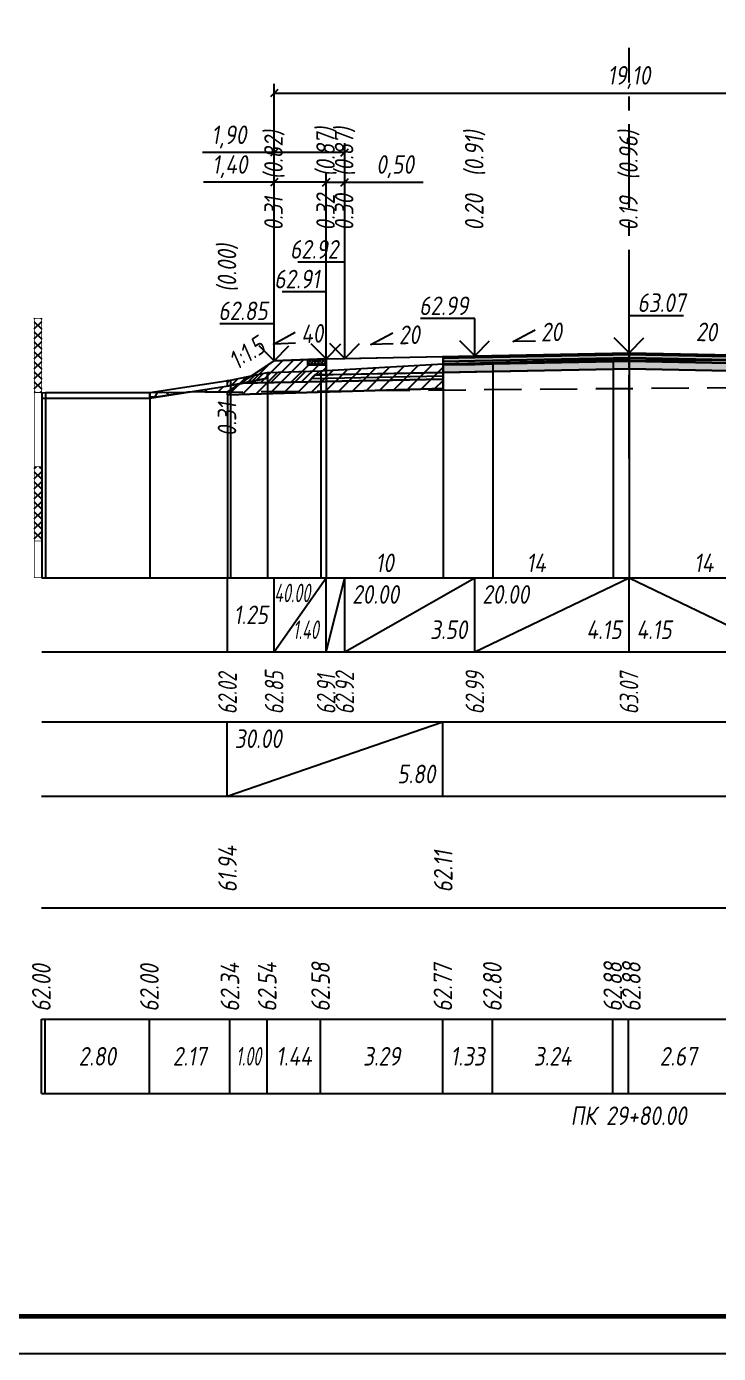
# Model space of a CAD drawing. Extents: x -717 to 1451, y -133302 to 233.
# Drawn here: x 78 to 171, y -46728.4 to -46549.8 of the extents above; entities that cross this region are included whole.
import ezdxf
from ezdxf.enums import TextEntityAlignment as Align

# ---------------------------------------------------------------- set-up
doc = ezdxf.new("R2010")
doc.units = 0
doc.linetypes.add('осевая2', pattern=[1.125, 0.75, -0.125, 0.125, -0.125])
doc.linetypes.add('штриховая', pattern=[0.75, 0.5, -0.25])
for name, color, linetype in [('Интерполированный поперечник', 2, 'Continuous'), ('Код_510', 7, 'Continuous'), ('Код_514', 1, 'Continuous'), ('Код_516', 1, 'Continuous'), ('Контур_0', 7, 'Continuous'), ('Контур_2521', 7, 'Continuous'), ('Контур_2564', 7, 'Continuous'), ('Контур_2660', 7, 'Continuous'), ('Контур_2665', 7, 'Continuous'), ('Контур_400', 7, 'Continuous'), ('Контур_508', 7, 'Continuous'), ('Контур_512', 7, 'Continuous'), ('Контур_513', 7, 'Continuous'), ('Контур_818', 7, 'Continuous'), ('Красный поперечник', 1, 'Continuous'), ('Линейка абсолютных высот', 7, 'Continuous'), ('Объём_2501', 7, 'Continuous'), ('Объём_2564', 7, 'Continuous'), ('Объём_2650', 7, 'Continuous'), ('Объём_2660', 7, 'Continuous'), ('Объём_2661', 7, 'Continuous'), ('Объём_2665', 7, 'Continuous'), ('Объём_2666', 7, 'Continuous'), ('Объём_2667', 7, 'Continuous'), ('Объём_2668', 7, 'Continuous'), ('Объём_2669', 7, 'Continuous'), ('Объём_2675', 7, 'Continuous'), ('Объём_2753', 7, 'Continuous'), ('Ось', 1, 'осевая2'), ('Откосы', 7, 'Continuous'), ('Отметки покрытия', 7, 'Continuous'), ('Подписи поперечников', 7, 'Continuous'), ('Рабочие отметки', 7, 'Continuous'), ('Рабочие отметки доп.', 7, 'Continuous'), ('Слои выравнивания', 7, 'Continuous'), ('Таблица', 7, 'Continuous'), ('Уклоны проезжей части', 7, 'Continuous'), ('Черный поперечник', 3, 'Continuous')]:
    doc.layers.add(name, color=color, linetype=linetype)
for name, color, linetype, true_color in [('Контур_2540', 2, 'Continuous', 0xffff00), ('Контур_2560', 2, 'Continuous', 0xffff00), ('Контур_2561', 7, 'Continuous', 0xff8040), ('Контур_2562', 3, 'Continuous', 0x00ff00), ('Контур_2563', 7, 'Continuous', 0xff8000), ('Контур_2570', 7, 'Continuous', 0x80ff00), ('Контур_2725', 7, 'Continuous', 0x323232), ('Контур_2736', 4, 'Continuous', 0x00ffff), ('Контур_2737', 4, 'Continuous', 0x00ffff), ('Контур_2738', 4, 'Continuous', 0x00ffff), ('Контур_2739', 4, 'Continuous', 0x00ffff), ('Контур_2741', 4, 'Continuous', 0x00ffff), ('Контур_2742', 4, 'Continuous', 0x00ffff), ('Контур_2743', 4, 'Continuous', 0x00ffff), ('Контур_2744', 7, 'Continuous', 0xa4ffff), ('Контур_2745', 7, 'Continuous', 0xa4ffff), ('Контур_2747', 4, 'Continuous', 0x00ffff), ('Контур_2748', 4, 'Continuous', 0x00ffff), ('Контур_2749', 4, 'Continuous', 0x00ffff), ('Контур_2750', 4, 'Continuous', 0x00ffff), ('Контур_2751', 4, 'Continuous', 0x00ffff), ('Контур_2752', 4, 'Continuous', 0x00ffff), ('Контур_2760', 7, 'Continuous', 0x323232), ('Контур_2761', 7, 'Continuous', 0x323232), ('Контур_2762', 7, 'Continuous', 0x323232), ('Контур_2763', 7, 'Continuous', 0x323232), ('Контур_402', 7, 'Continuous', 0xff6464), ('Контур_703', 4, 'Continuous', 0x00ffff), ('Контур_705', 4, 'Continuous', 0x00ffff), ('Контур_707', 4, 'Continuous', 0x00ffff), ('Контур_720', 131, 'Continuous', 0xaaffff), ('Объём_2500', 7, 'Continuous', 0xc0c0c0), ('Объём_2520', 7, 'Continuous', 0x80ffff), ('Объём_2540', 2, 'Continuous', 0xffff00), ('Объём_2560', 2, 'Continuous', 0xffff00), ('Объём_2561', 7, 'Continuous', 0xff8040), ('Объём_2562', 3, 'Continuous', 0x00ff00), ('Объём_2563', 7, 'Continuous', 0xff8000), ('Объём_2570', 7, 'Continuous', 0x80ff00), ('Объём_2600', 7, 'Continuous', 0x808000), ('Объём_2746', 2, 'Continuous', 0xffff00)]:
    doc.layers.add(name, color=color, linetype=linetype, true_color=true_color)
doc.styles.get("Standard").update_dxf_attribs({"font": 'txt', "height": 2.5})
doc.styles.add('М', font='romand.shx', dxfattribs={"width": 0.8, "oblique": 10, "height": 2.5})
doc.dimstyles.new('ISO-25', dxfattribs={"dimtxt": 2.5, "dimasz": 2.5, "dimexe": 1.25, "dimexo": 0.625, "dimtad": 1, "dimtxsty": 'Standard', "dimcen": 2.5, "dimadec": 0, "dimazin": 0, "dimtfac": 1, "dimtmove": 0, "dimatfit": 3, "dimfxl": 1, "dimarcsym": 0})
pattern_1 = [(45.0000013, (0, 0), (-0.67351924, 0.673519211), []), (135.0000003, (0, 0), (-0.673519222, -0.67351923), [])]

# ---------------------------------------------------------------- blocks, each defined once
blk = doc.blocks.new('_Oblique')
at = {"color": 0, "linetype": 'ByBlock', "lineweight": -2}
blk.add_line((-0.5, -0.5), (0.5, 0.5), dxfattribs=at)
blk = doc.blocks.new('*D1099')
at = {"color": 0, "lineweight": -2, "transparency": 16777216}
for p, q in [((111.26, -46570.78), (101.77, -46570.78)), ((111.26, -46594.25), (111.26, -46569.53)), ((118.26, -46570.78), (111.26, -46570.78)), ((118.26, -46593.97), (118.26, -46569.53))]:
    blk.add_line(p, q, dxfattribs=at)
at = {"layer": 'Defpoints', "color": 0, "transparency": 16777216}
for p in [(118.26, -46570.78), (111.26, -46594.87), (118.26, -46594.59)]:
    blk.add_point(p, dxfattribs=at)
at = {"color": 0, "lineweight": -2, "transparency": 16777216, "rotation": 180}
blk.add_blockref('_Oblique', (111.26, -46570.78), dxfattribs=at)
at = {"color": 0, "lineweight": -2, "transparency": 16777216}
blk.add_blockref('_Oblique', (118.26, -46570.78), dxfattribs=at)
at = {"color": 0, "transparency": 16777216, "insert": (105.31, -46568.67), "char_height": 2.5, "width": 8.75, "attachment_point": 5, "style": 'М'}
blk.add_mtext('1,40', dxfattribs=at)
blk = doc.blocks.new('*D1101')
at = {"color": 0, "lineweight": -2, "transparency": 16777216}
for p, q in [((118.26, -46593.97), (118.26, -46569.53)), ((118.26, -46570.78), (120.76, -46570.78)), ((120.76, -46593.92), (120.76, -46569.53)), ((120.76, -46570.78), (131.31, -46570.78))]:
    blk.add_line(p, q, dxfattribs=at)
at = {"layer": 'Defpoints', "color": 0, "transparency": 16777216}
for p in [(120.76, -46570.78), (118.26, -46594.59), (120.76, -46594.54)]:
    blk.add_point(p, dxfattribs=at)
at = {"color": 0, "lineweight": -2, "transparency": 16777216, "rotation": 180}
blk.add_blockref('_Oblique', (118.26, -46570.78), dxfattribs=at)
at = {"color": 0, "lineweight": -2, "transparency": 16777216}
blk.add_blockref('_Oblique', (120.76, -46570.78), dxfattribs=at)
at = {"color": 0, "transparency": 16777216, "insert": (127.54, -46568.67), "char_height": 2.5, "width": 9.1667, "attachment_point": 5, "style": 'М'}
blk.add_mtext('0,50', dxfattribs=at)
blk = doc.blocks.new('*D1104')
at = {"color": 0, "lineweight": -2, "transparency": 16777216}
for p, q in [((111.26, -46566.78), (101.65, -46566.78)), ((111.26, -46594.25), (111.26, -46565.53)), ((120.76, -46566.78), (111.26, -46566.78)), ((120.76, -46593.92), (120.76, -46565.53))]:
    blk.add_line(p, q, dxfattribs=at)
at = {"layer": 'Defpoints', "color": 0, "transparency": 16777216}
for p in [(120.76, -46566.78), (111.26, -46594.87), (120.76, -46594.54)]:
    blk.add_point(p, dxfattribs=at)
at = {"color": 0, "lineweight": -2, "transparency": 16777216, "rotation": 180}
blk.add_blockref('_Oblique', (111.26, -46566.78), dxfattribs=at)
at = {"color": 0, "lineweight": -2, "transparency": 16777216}
blk.add_blockref('_Oblique', (120.76, -46566.78), dxfattribs=at)
at = {"color": 0, "transparency": 16777216, "insert": (105.19, -46564.67), "char_height": 2.5, "width": 8.75, "attachment_point": 5, "style": 'М'}
blk.add_mtext('1,90', dxfattribs=at)
blk = doc.blocks.new('*D1105')
at = {"color": 0, "lineweight": -2, "transparency": 16777216}
for p, q in [((111.26, -46594.25), (111.26, -46557.53)), ((206.76, -46594.25), (206.76, -46557.53)), ((111.26, -46558.78), (206.76, -46558.78))]:
    blk.add_line(p, q, dxfattribs=at)
at = {"layer": 'Defpoints', "color": 0, "transparency": 16777216}
for p in [(206.76, -46558.78), (111.26, -46594.87), (206.76, -46594.87)]:
    blk.add_point(p, dxfattribs=at)
at = {"color": 0, "lineweight": -2, "transparency": 16777216, "rotation": 180}
blk.add_blockref('_Oblique', (111.26, -46558.78), dxfattribs=at)
at = {"color": 0, "lineweight": -2, "transparency": 16777216}
blk.add_blockref('_Oblique', (206.76, -46558.78), dxfattribs=at)
at = {"color": 0, "transparency": 16777216, "insert": (159.01, -46556.67), "char_height": 2.5, "width": 10.4167, "attachment_point": 5, "style": 'М'}
blk.add_mtext('19,10', dxfattribs=at)

msp = doc.modelspace()

# ---------------------------------------------------------------- hatches: boundary and pattern name
h = msp.add_hatch()
h.set_pattern_fill('ANSI37', color=256, scale=0.1)
h.set_pattern_definition([(45, (117.01063, -46594.83092), (-0.22451, 0.22451), []), (135, (117.01063, -46594.83092), (-0.22451, -0.22451), [])])
h.paths.add_polyline_path([(115.761, -46594.631), (115.761, -46595.334), (118.261, -46595.333), (118.261, -46594.531), (117.003, -46594.831)])
at = {"layer": 'Линейка абсолютных высот'}
h = msp.add_hatch(dxfattribs=at)
h.set_pattern_fill('ANSI37', scale=0.3, style=0)
h.set_pattern_definition(pattern_1)
h.paths.add_polyline_path([(80, -46599.071), (80, -46589.071), (79, -46589.071), (79, -46599.071)])
h = msp.add_hatch(dxfattribs=at)
h.set_pattern_fill('ANSI37', scale=0.3, style=0)
h.set_pattern_definition(pattern_1)
h.paths.add_polyline_path([(80, -46619.071), (80, -46609.071), (79, -46609.071), (79, -46619.071)])
at = {"layer": 'Объём_2563'}
h = msp.add_hatch(dxfattribs=at)
h.set_pattern_fill('ANSI31', color=256, scale=0.3)
h.paths.add_polyline_path([(111.261, -46594.811), (115.761, -46594.631), (115.761, -46595.334), (118.261, -46595.333), (118.261, -46596.681), (116.761, -46596.711), (115.842, -46597.629), (106.761, -46597.811)])
at = {"layer": 'Объём_2570'}
h = msp.add_hatch(dxfattribs=at)
h.set_pattern_fill('ANSI31', color=256, scale=0.2)
h.paths.add_polyline_path([(110.388, -46597.139), (105.376, -46598.145), (105, -46598.203), (105, -46597.453), (105.376, -46597.395), (110.388, -46596.389)])
at = {"layer": 'Объём_2600'}
h = msp.add_hatch(dxfattribs=at)
h.set_pattern_fill('ANSI31', color=6, scale=0.4)
h.paths.add_polyline_path([(105, -46599.386), (105, -46598.985), (99.661, -46599.031), (105.376, -46598.145), (110.388, -46597.139), (110.388, -46596.389), (117.567, -46596.171), (134.015, -46595.225), (134.015, -46598.516)])
h = msp.add_hatch(dxfattribs=at)
h.set_pattern_fill('HONEY', color=5, scale=0.3)
h.paths.add_polyline_path([(94.539, -46599.826), (94.539, -46599.076), (99.661, -46599.031)])
at = {"layer": 'Слои выравнивания'}
for color, points in [(2, [(134.015, -46594.216), (138.261, -46594.131), (140.679, -46594.083), (156.875, -46593.759), (159.011, -46593.716), (159.011, -46593.966), (156.875, -46594.009), (140.679, -46594.333), (138.261, -46594.381), (134.015, -46594.466)]), (3, [(134.015, -46594.466), (138.261, -46594.381), (140.679, -46594.333), (156.875, -46594.009), (159.011, -46593.966), (159.011, -46594.416), (156.875, -46594.459), (140.679, -46594.783), (138.261, -46594.831), (134.015, -46594.916)]), (2, [(159.011, -46593.716), (172.379, -46593.983), (179.131, -46594.118), (179.131, -46594.368), (172.379, -46594.233), (159.011, -46593.966)]), (3, [(159.011, -46593.966), (172.379, -46594.233), (179.131, -46594.368), (179.131, -46594.818), (172.379, -46594.683), (159.011, -46594.416)]), (4, [(134.015, -46594.916), (138.261, -46594.831), (140.679, -46594.783), (156.875, -46594.459), (159.011, -46594.416), (159.011, -46594.866), (156.875, -46594.909), (140.679, -46595.233), (138.261, -46595.281), (134.015, -46595.366)]), (5, [(134.015, -46595.366), (138.261, -46595.281), (140.679, -46595.233), (156.875, -46594.909), (159.011, -46594.866), (159.011, -46595.866), (156.875, -46595.909), (140.679, -46596.233), (138.261, -46596.281), (134.015, -46596.366)]), (4, [(159.011, -46594.416), (172.379, -46594.683), (179.131, -46594.818), (179.131, -46595.268), (172.379, -46595.133), (159.011, -46594.866)]), (5, [(159.011, -46594.866), (172.379, -46595.133), (179.131, -46595.268), (179.131, -46596.268), (172.379, -46596.133), (159.011, -46595.866)])]:
    msp.add_hatch(color=color, dxfattribs=at).paths.add_polyline_path(points)

# ---------------------------------------------------------------- linework, layer by layer
at = {"flags": 128}
msp.add_lwpolyline([(-30.054, -46728.421), (389.946, -46728.421), (389.946, -46431.421), (-30.054, -46431.421)], close=True, dxfattribs=at)
at = {"const_width": 0.6, "flags": 128}
msp.add_lwpolyline([(-10.054, -46723.421), (384.946, -46723.421), (384.946, -46436.421), (-10.054, -46436.421)], close=True, dxfattribs=at)
msp.add_lwpolyline([(115.761, -46594.631), (115.761, -46595.334), (118.261, -46595.333), (118.261, -46594.531), (117.003, -46594.831), (115.761, -46594.631)])
at = {"layer": 'Интерполированный поперечник', "linetype": 'штриховая', "ltscale": 10, "flags": 128}
msp.add_lwpolyline([(94.539, -46599.076), (211.653, -46598.057)], dxfattribs=at)
at = {"layer": 'Код_510'}
for p, q in [((79.946, -46693.421), (79.946, -46683.421)), ((80.474, -46693.421), (80.474, -46683.421)), ((94.484, -46693.421), (94.484, -46683.421)), ((105.322, -46693.421), (105.322, -46683.421)), ((110.334, -46693.421), (110.334, -46683.421)), ((117.512, -46693.421), (117.512, -46683.421)), ((133.961, -46693.421), (133.961, -46683.421)), ((140.625, -46693.421), (140.625, -46683.421)), ((156.821, -46693.421), (156.821, -46683.421)), ((158.956, -46693.421), (158.956, -46683.421))]:
    msp.add_line(p, q, dxfattribs=at)
at = {"layer": 'Код_514'}
for p, q in [((105, -46634), (105, -46624)), ((111.261, -46634), (111.261, -46624)), ((111.261, -46634), (118.261, -46624)), ((118.261, -46634), (118.261, -46624)), ((118.261, -46634), (120.761, -46624)), ((120.761, -46634), (120.761, -46624)), ((120.761, -46634), (138.261, -46624)), ((138.261, -46634), (138.261, -46624)), ((138.261, -46634), (159.011, -46624)), ((159.011, -46634), (159.011, -46624)), ((159.011, -46624), (179.761, -46634))]:
    msp.add_line(p, q, dxfattribs=at)
at = {"layer": 'Код_516'}
for p, q in [((104.946, -46653.421), (104.946, -46643.421)), ((104.946, -46653.421), (133.961, -46643.421)), ((133.961, -46653.421), (133.961, -46643.421))]:
    msp.add_line(p, q, dxfattribs=at)
at = {"layer": 'Контур_0', "flags": 128}
for points in [[(111.261, -46594.811), (105, -46598.985), (105, -46598.985), (105, -46598.985), (105, -46598.985), (105, -46598.985), (105, -46598.985), (105, -46598.985), (105, -46598.985), (105, -46598.985), (105, -46598.985), (105, -46598.985), (105, -46598.985), (105, -46598.985), (105, -46598.985), (105, -46598.985)], [(111.261, -46594.811), (105, -46598.985), (105, -46598.985), (105, -46598.985), (105, -46598.985), (105, -46598.985), (105, -46598.985), (105, -46598.985), (105, -46598.985), (105, -46598.985), (105, -46598.985), (105, -46598.985), (105, -46598.985), (105, -46598.985), (105, -46598.985), (105, -46598.985), (105, -46598.985), (105, -46598.985), (105, -46598.985), (105, -46598.985), (105, -46598.985), (105, -46598.985), (105, -46598.985), (105, -46598.985), (105, -46598.985), (105, -46598.985), (105, -46598.985), (105, -46598.985), (105, -46598.985), (105, -46598.985)], [(120.761, -46596.631), (118.261, -46596.681), (118.261, -46594.531), (134.015, -46594.216), (134.015, -46596.366), (120.761, -46596.631), (120.761, -46596.631)], [(106.761, -46597.811), (115.842, -46597.629), (116.761, -46596.711), (118.261, -46596.681)], [(116.761, -46596.711), (134.015, -46596.366), (134.015, -46597.266), (115.842, -46597.629), (116.761, -46596.711), (116.761, -46596.711)]]:
    msp.add_lwpolyline(points, dxfattribs=at)
at = {"layer": 'Контур_2521', "color": 250, "flags": 128}
msp.add_lwpolyline([(116.301, -46597.17), (134.015, -46596.816)], dxfattribs=at)
at = {"layer": 'Контур_2540', "flags": 128}
msp.add_lwpolyline([(106.761, -46597.811), (134.015, -46597.266), (134.015, -46598.516), (105, -46599.386), (105, -46598.985), (106.761, -46597.811), (106.761, -46597.811)], dxfattribs=at)
at = {"layer": 'Контур_2560', "flags": 128}
msp.add_lwpolyline([(111.261, -46594.811), (111.261, -46594.811), (111.261, -46594.811), (118.261, -46594.531)], dxfattribs=at)
at = {"layer": 'Контур_2561', "flags": 128}
msp.add_lwpolyline([(118.261, -46594.531), (118.261, -46594.531), (111.261, -46594.811), (111.261, -46594.811), (118.261, -46594.531)], dxfattribs=at)
at = {"layer": 'Контур_2562', "flags": 128}
msp.add_lwpolyline([(111.261, -46594.811), (111.261, -46594.811), (111.261, -46594.811), (111.261, -46594.811), (111.261, -46594.811)], dxfattribs=at)
at = {"layer": 'Контур_2563', "flags": 128}
msp.add_lwpolyline([(111.261, -46594.811), (118.261, -46594.531), (118.261, -46596.681), (116.761, -46596.711), (115.842, -46597.629), (106.761, -46597.811), (111.261, -46594.811), (111.261, -46594.811)], dxfattribs=at)
at = {"layer": 'Контур_2564', "flags": 128}
msp.add_lwpolyline([(111.261, -46594.811), (118.261, -46594.531)], dxfattribs=at)
at = {"layer": 'Контур_2570', "flags": 128}
msp.add_lwpolyline([(80, -46599.844), (80.528, -46599.832), (94.539, -46599.826), (94.539, -46599.826), (105.376, -46598.145), (110.388, -46597.139), (110.388, -46596.389), (117.567, -46596.171), (134.015, -46595.225), (140.679, -46595.054), (156.875, -46594.647), (159.011, -46594.666), (172.379, -46594.786), (179.131, -46594.84), (185.979, -46595.161), (201.498, -46595.962), (201.498, -46596.712), (201.638, -46596.114), (206.97, -46597.867), (211.653, -46598.807), (211.653, -46598.807), (227.398, -46597.565), (238.337, -46596.974), (258.844, -46596.426)], dxfattribs=at)
at = {"layer": 'Контур_2660', "flags": 128}
msp.add_lwpolyline([(105, -46599.386), (134.015, -46598.516)], dxfattribs=at)
at = {"layer": 'Контур_2665', "flags": 128}
msp.add_lwpolyline([(111.261, -46594.811), (111.261, -46594.811)], dxfattribs=at)
at = {"layer": 'Контур_2725', "flags": 128}
msp.add_lwpolyline([(134.015, -46596.366), (138.261, -46596.281), (140.679, -46596.233), (156.875, -46595.909), (159.011, -46595.866), (172.379, -46596.133), (179.131, -46596.268)], dxfattribs=at)
at = {"layer": 'Контур_2736', "flags": 128}
msp.add_lwpolyline([(111.261, -46594.811), (105, -46598.985)], dxfattribs=at)
at = {"layer": 'Контур_2737', "flags": 128}
msp.add_lwpolyline([(105, -46598.985), (105, -46598.985)], dxfattribs=at)
at = {"layer": 'Контур_2738', "flags": 128}
msp.add_lwpolyline([(105, -46598.985), (105, -46598.985)], dxfattribs=at)
at = {"layer": 'Контур_2739', "flags": 128}
msp.add_lwpolyline([(105, -46598.985), (105, -46598.985)], dxfattribs=at)
at = {"layer": 'Контур_2741', "flags": 128}
msp.add_lwpolyline([(105, -46598.985), (105, -46598.985)], dxfattribs=at)
at = {"layer": 'Контур_2742', "flags": 128}
msp.add_lwpolyline([(105, -46598.985), (105, -46598.985)], dxfattribs=at)
at = {"layer": 'Контур_2743', "flags": 128}
msp.add_lwpolyline([(105, -46598.985), (105, -46598.985)], dxfattribs=at)
at = {"layer": 'Контур_2744', "flags": 128}
msp.add_lwpolyline([(105, -46598.985), (105, -46598.985)], dxfattribs=at)
msp.add_lwpolyline([(105, -46598.985), (105, -46598.985)], dxfattribs=at)
msp.add_lwpolyline([(105, -46598.985), (105, -46598.985)], dxfattribs=at)
msp.add_lwpolyline([(105, -46598.985), (105, -46598.985)], dxfattribs=at)
msp.add_lwpolyline([(105, -46598.985), (105, -46598.985)], dxfattribs=at)
msp.add_lwpolyline([(105, -46598.985), (105, -46598.985)], dxfattribs=at)
at = {"layer": 'Контур_2745', "flags": 128}
msp.add_lwpolyline([(105, -46598.985), (105, -46598.985)], dxfattribs=at)
msp.add_lwpolyline([(105, -46598.985), (105, -46598.985)], dxfattribs=at)
msp.add_lwpolyline([(105, -46598.985), (105, -46598.985)], dxfattribs=at)
msp.add_lwpolyline([(105, -46598.985), (105, -46598.985)], dxfattribs=at)
msp.add_lwpolyline([(105, -46598.985), (105, -46598.985)], dxfattribs=at)
msp.add_lwpolyline([(105, -46598.985), (105, -46598.985)], dxfattribs=at)
at = {"layer": 'Контур_2747', "flags": 128}
msp.add_lwpolyline([(105, -46598.985), (105, -46598.985)], dxfattribs=at)
at = {"layer": 'Контур_2748', "flags": 128}
msp.add_lwpolyline([(105, -46598.985), (105, -46598.985)], dxfattribs=at)
at = {"layer": 'Контур_2749', "flags": 128}
msp.add_lwpolyline([(105, -46598.985), (105, -46598.985)], dxfattribs=at)
at = {"layer": 'Контур_2750', "flags": 128}
msp.add_lwpolyline([(105, -46598.985), (105, -46598.985)], dxfattribs=at)
at = {"layer": 'Контур_2751', "flags": 128}
msp.add_lwpolyline([(105, -46598.985), (105, -46598.985)], dxfattribs=at)
at = {"layer": 'Контур_2752', "flags": 128}
msp.add_lwpolyline([(105, -46598.985), (105, -46598.985)], dxfattribs=at)
at = {"layer": 'Контур_2760', "flags": 128}
msp.add_lwpolyline([(134.015, -46594.216), (138.261, -46594.131), (140.679, -46594.083), (156.875, -46593.759), (159.011, -46593.716), (172.379, -46593.983), (179.131, -46594.118)], dxfattribs=at)
at = {"layer": 'Контур_2761', "flags": 128}
msp.add_lwpolyline([(134.015, -46594.466), (138.261, -46594.381), (140.679, -46594.333), (156.875, -46594.009), (159.011, -46593.966), (172.379, -46594.233), (179.131, -46594.368)], dxfattribs=at)
at = {"layer": 'Контур_2762', "flags": 128}
msp.add_lwpolyline([(134.015, -46594.916), (138.261, -46594.831), (140.679, -46594.783), (156.875, -46594.459), (159.011, -46594.416), (172.379, -46594.683), (179.131, -46594.818)], dxfattribs=at)
at = {"layer": 'Контур_2763', "flags": 128}
msp.add_lwpolyline([(134.015, -46595.366), (138.261, -46595.281), (140.679, -46595.233), (156.875, -46594.909), (159.011, -46594.866), (172.379, -46595.133), (179.131, -46595.268)], dxfattribs=at)
at = {"layer": 'Контур_400', "flags": 128}
for points in [[(118.261, -46594.531), (120.761, -46594.481), (120.761, -46594.481), (120.761, -46594.481), (120.761, -46594.481), (120.761, -46594.481), (120.761, -46594.481), (138.261, -46594.131), (159.011, -46593.716)], [(159.011, -46593.716), (179.761, -46594.131), (197.261, -46594.481), (197.261, -46594.481), (197.261, -46594.481), (197.261, -46594.481), (197.261, -46594.481), (197.261, -46594.481), (199.761, -46594.531)]]:
    msp.add_lwpolyline(points, dxfattribs=at)
at = {"layer": 'Контур_402', "flags": 128}
msp.add_lwpolyline([(105, -46599.386), (134.015, -46598.516), (134.015, -46596.366), (159.011, -46595.866), (179.131, -46596.268), (179.131, -46598.37), (213.652, -46599.405)], dxfattribs=at)
at = {"layer": 'Контур_508', "flags": 128}
msp.add_lwpolyline([(105, -46599.386), (134.015, -46598.516), (134.015, -46596.366), (159.011, -46595.866), (179.131, -46596.268), (179.131, -46598.37), (213.652, -46599.405), (220.544, -46604), (222.544, -46604), (233.844, -46596.467)], dxfattribs=at)
at = {"layer": 'Контур_512', "flags": 128}
msp.add_lwpolyline([(105, -46599.386), (134.015, -46598.516)], dxfattribs=at)
at = {"layer": 'Контур_513', "flags": 128}
msp.add_lwpolyline([(105, -46599.386), (134.015, -46598.516), (134.015, -46596.366), (159.011, -46595.866), (179.131, -46596.268), (179.131, -46598.37), (213.652, -46599.405), (220.544, -46604), (222.544, -46604), (233.844, -46596.467)], dxfattribs=at)
at = {"layer": 'Контур_703', "flags": 128}
for points in [[(111.261, -46594.811), (105, -46598.985)], [(105, -46598.985), (105, -46598.985)]]:
    msp.add_lwpolyline(points, dxfattribs=at)
at = {"layer": 'Контур_705', "flags": 128}
msp.add_lwpolyline([(105, -46598.985), (105, -46598.985)], dxfattribs=at)
at = {"layer": 'Контур_707', "flags": 128}
msp.add_lwpolyline([(105, -46598.985), (105, -46598.985)], dxfattribs=at)
at = {"layer": 'Контур_720', "flags": 128}
msp.add_lwpolyline([(105, -46598.985), (105, -46598.985)], dxfattribs=at)
at = {"layer": 'Контур_818', "flags": 128}
msp.add_lwpolyline([(105, -46598.203), (105.376, -46598.145), (110.388, -46597.139), (110.388, -46596.389), (117.567, -46596.171), (134.015, -46595.225), (140.679, -46595.054), (156.875, -46594.647), (159.011, -46594.666), (172.379, -46594.786), (179.131, -46594.84), (185.979, -46595.161), (201.498, -46595.962), (201.498, -46596.712), (201.638, -46596.114), (206.97, -46597.867), (211.653, -46598.807), (211.653, -46598.807), (227.398, -46597.565), (233.844, -46597.217)], dxfattribs=at)
at = {"layer": 'Красный поперечник'}
for p, q in [((138.261, -46594.131), (159.011, -46593.716)), ((159.011, -46593.716), (179.761, -46594.131)), ((105, -46598.985), (111.261, -46594.811)), ((111.261, -46594.811), (118.261, -46594.531)), ((118.261, -46594.531), (120.761, -46594.481)), ((120.761, -46594.481), (138.261, -46594.131)), ((105, -46599.386), (105, -46624)), ((134.015, -46598.516), (134.015, -46624))]:
    msp.add_line(p, q, dxfattribs=at)
at = {"layer": 'Линейка абсолютных высот', "color": 7, "const_width": 0.1, "flags": 128}
for points in [[(80, -46599.071), (80, -46589.071), (79, -46589.071), (79, -46599.071), (80, -46599.071)], [(80, -46609.071), (80, -46599.071), (79, -46599.071), (79, -46609.071), (80, -46609.071)], [(80, -46619.071), (80, -46609.071), (79, -46609.071), (79, -46619.071), (80, -46619.071)], [(80, -46624), (80, -46619.071), (79, -46619.071), (79, -46624), (80, -46624)]]:
    msp.add_lwpolyline(points, dxfattribs=at)
at = {"layer": 'Объём_2500', "flags": 128}
msp.add_lwpolyline([(120.761, -46596.631), (118.261, -46596.681), (118.261, -46594.531), (134.015, -46594.216), (134.015, -46596.366), (120.761, -46596.631), (120.761, -46596.631)], dxfattribs=at)
at = {"layer": 'Объём_2501', "flags": 128}
for points in [[(118.261, -46594.531), (120.761, -46594.481), (120.761, -46594.481), (120.761, -46594.481), (120.761, -46594.481), (120.761, -46594.481), (120.761, -46594.481), (138.261, -46594.131), (159.011, -46593.716)], [(159.011, -46593.716), (179.761, -46594.131), (197.261, -46594.481), (197.261, -46594.481), (197.261, -46594.481), (197.261, -46594.481), (197.261, -46594.481), (197.261, -46594.481), (199.761, -46594.531)]]:
    msp.add_lwpolyline(points, dxfattribs=at)
at = {"layer": 'Объём_2520', "color": 250, "flags": 128}
msp.add_lwpolyline([(116.761, -46596.711), (134.015, -46596.366), (134.015, -46597.266), (115.842, -46597.629), (116.761, -46596.711), (116.761, -46596.711)], dxfattribs=at)
at = {"layer": 'Объём_2540', "flags": 128}
msp.add_lwpolyline([(106.761, -46597.811), (134.015, -46597.266), (134.015, -46598.516), (105, -46599.386), (105, -46598.985), (106.761, -46597.811), (106.761, -46597.811)], dxfattribs=at)
at = {"layer": 'Объём_2560', "flags": 128}
msp.add_lwpolyline([(111.261, -46594.811), (111.261, -46594.811), (111.261, -46594.811), (118.261, -46594.531)], dxfattribs=at)
at = {"layer": 'Объём_2561', "flags": 128}
msp.add_lwpolyline([(118.261, -46594.531), (118.261, -46594.531), (111.261, -46594.811), (111.261, -46594.811), (118.261, -46594.531)], dxfattribs=at)
at = {"layer": 'Объём_2562', "flags": 128}
msp.add_lwpolyline([(111.261, -46594.811), (111.261, -46594.811), (111.261, -46594.811), (111.261, -46594.811), (111.261, -46594.811)], dxfattribs=at)
at = {"layer": 'Объём_2563', "color": 250, "flags": 128}
msp.add_lwpolyline([(111.261, -46594.811), (115.761, -46594.631), (115.761, -46595.334), (118.261, -46595.333), (118.261, -46596.681), (116.761, -46596.711), (115.842, -46597.629), (106.761, -46597.811), (111.261, -46594.811), (111.261, -46594.811)], dxfattribs=at)
at = {"layer": 'Объём_2564', "flags": 128}
msp.add_lwpolyline([(111.261, -46594.811), (118.261, -46594.531)], dxfattribs=at)
at = {"layer": 'Объём_2570', "flags": 128}
msp.add_lwpolyline([(110.388, -46597.139), (105.376, -46598.145), (105, -46598.203), (105, -46597.453), (105.376, -46597.395), (110.388, -46596.389), (110.388, -46597.139), (110.388, -46597.139)], dxfattribs=at)
at = {"layer": 'Объём_2600', "color": 5, "flags": 128}
msp.add_lwpolyline([(94.539, -46599.826), (94.539, -46599.076), (99.661, -46599.031), (94.539, -46599.826), (94.539, -46599.826)], dxfattribs=at)
at = {"layer": 'Объём_2650', "color": 6, "flags": 128}
msp.add_lwpolyline([(105, -46599.386), (105, -46598.985), (99.661, -46599.031), (105.376, -46598.145), (110.388, -46597.139), (110.388, -46596.389), (117.567, -46596.171), (134.015, -46595.225), (134.015, -46598.516), (105, -46599.386), (105, -46599.386)], dxfattribs=at)
at = {"layer": 'Объём_2660', "flags": 128}
msp.add_lwpolyline([(105, -46599.386), (134.015, -46598.516)], dxfattribs=at)
at = {"layer": 'Объём_2661', "flags": 128}
msp.add_lwpolyline([(111.261, -46594.811), (105, -46598.985)], dxfattribs=at)
at = {"layer": 'Объём_2665', "flags": 128}
msp.add_lwpolyline([(111.261, -46594.811), (111.261, -46594.811)], dxfattribs=at)
at = {"layer": 'Объём_2666', "flags": 128}
msp.add_lwpolyline([(111.261, -46594.811), (105, -46598.985)], dxfattribs=at)
at = {"layer": 'Объём_2667', "flags": 128}
msp.add_lwpolyline([(105, -46598.985), (105, -46598.985)], dxfattribs=at)
msp.add_lwpolyline([(105, -46598.985), (105, -46598.985)], dxfattribs=at)
at = {"layer": 'Объём_2668', "flags": 128}
msp.add_lwpolyline([(105, -46598.985), (105, -46598.985)], dxfattribs=at)
msp.add_lwpolyline([(105, -46598.985), (105, -46598.985)], dxfattribs=at)
at = {"layer": 'Объём_2669', "flags": 128}
msp.add_lwpolyline([(105, -46598.985), (105, -46598.985)], dxfattribs=at)
msp.add_lwpolyline([(105, -46598.985), (105, -46598.985)], dxfattribs=at)
at = {"layer": 'Объём_2675', "flags": 128}
msp.add_lwpolyline([(105, -46598.985), (105, -46598.985)], dxfattribs=at)
msp.add_lwpolyline([(105, -46598.985), (105, -46598.985)], dxfattribs=at)
msp.add_lwpolyline([(105, -46598.985), (105, -46598.985)], dxfattribs=at)
msp.add_lwpolyline([(105, -46598.985), (105, -46598.985)], dxfattribs=at)
msp.add_lwpolyline([(105, -46598.985), (105, -46598.985)], dxfattribs=at)
msp.add_lwpolyline([(105, -46598.985), (105, -46598.985)], dxfattribs=at)
msp.add_lwpolyline([(105, -46598.985), (105, -46598.985)], dxfattribs=at)
msp.add_lwpolyline([(105, -46598.985), (105, -46598.985)], dxfattribs=at)
msp.add_lwpolyline([(105, -46598.985), (105, -46598.985)], dxfattribs=at)
msp.add_lwpolyline([(105, -46598.985), (105, -46598.985)], dxfattribs=at)
msp.add_lwpolyline([(105, -46598.985), (105, -46598.985)], dxfattribs=at)
msp.add_lwpolyline([(105, -46598.985), (105, -46598.985)], dxfattribs=at)
at = {"layer": 'Объём_2746', "flags": 128}
msp.add_lwpolyline([(106.64, -46597.891), (110.388, -46597.139), (110.388, -46596.389), (117.567, -46596.171), (134.015, -46595.225), (134.015, -46598.516), (105, -46599.386), (105, -46598.985), (106.64, -46597.891), (106.64, -46597.891)], dxfattribs=at)
at = {"layer": 'Объём_2753', "flags": 128}
msp.add_lwpolyline([(134.015, -46594.216), (134.015, -46594.216)], dxfattribs=at)
at = {"layer": 'Ось', "ltscale": 15}
msp.add_line((159.011, -46607.971), (159.011, -46552.687), dxfattribs=at)
at = {"layer": 'Откосы', "color": 1, "flags": 128}
for points in [[(114.158, -46592.436), (111.16, -46592.556), (114.098, -46590.937)], [(127.285, -46592.539), (124.285, -46592.599), (127.255, -46591.039)], [(146.41, -46592.157), (143.41, -46592.217), (146.38, -46590.657)]]:
    msp.add_lwpolyline(points, dxfattribs=at)
at = {"layer": 'Отметки покрытия', "color": 1}
for p, q in [((120.761, -46581.531), (114.461, -46581.531)), ((120.761, -46594.481), (120.761, -46581.531)), ((118.261, -46585.531), (112.361, -46585.531)), ((118.261, -46594.531), (118.261, -46585.531)), ((159.011, -46593.716), (159.011, -46588.716)), ((159.011, -46588.716), (166.361, -46588.716)), ((111.261, -46589.811), (103.961, -46589.811)), ((111.261, -46594.811), (111.261, -46589.811)), ((138.261, -46589.131), (130.961, -46589.131)), ((138.261, -46594.131), (138.261, -46589.131)), ((138.261, -46594.131), (136.261, -46592.131)), ((138.261, -46594.131), (140.261, -46592.131)), ((159.011, -46593.716), (157.011, -46591.716)), ((159.011, -46593.716), (161.011, -46591.716)), ((111.261, -46594.811), (109.261, -46592.811)), ((111.261, -46594.811), (113.261, -46592.811)), ((118.261, -46594.531), (116.261, -46592.531)), ((118.261, -46594.531), (120.261, -46592.531)), ((120.761, -46594.481), (118.761, -46592.481)), ((120.761, -46594.481), (122.761, -46592.481))]:
    msp.add_line(p, q, dxfattribs=at)
at = {"layer": 'Слои выравнивания'}
for p, q in [((159.011, -46593.716), (159.011, -46624)), ((118.261, -46594.531), (118.261, -46624)), ((134.015, -46594.216), (134.015, -46624))]:
    msp.add_line(p, q, dxfattribs=at)
at = {"layer": 'Слои выравнивания', "color": 2, "flags": 128}
for points in [[(134.015, -46594.216), (138.261, -46594.131), (140.679, -46594.083), (156.875, -46593.759), (159.011, -46593.716), (159.011, -46593.966), (156.875, -46594.009), (140.679, -46594.333), (138.261, -46594.381), (134.015, -46594.466)], [(159.011, -46593.716), (172.379, -46593.983), (179.131, -46594.118), (179.131, -46594.368), (172.379, -46594.233), (159.011, -46593.966)]]:
    msp.add_lwpolyline(points, close=True, dxfattribs=at)
at = {"layer": 'Слои выравнивания', "color": 3, "flags": 128}
for points in [[(134.015, -46594.466), (138.261, -46594.381), (140.679, -46594.333), (156.875, -46594.009), (159.011, -46593.966), (159.011, -46594.416), (156.875, -46594.459), (140.679, -46594.783), (138.261, -46594.831), (134.015, -46594.916)], [(159.011, -46593.966), (172.379, -46594.233), (179.131, -46594.368), (179.131, -46594.818), (172.379, -46594.683), (159.011, -46594.416)]]:
    msp.add_lwpolyline(points, close=True, dxfattribs=at)
at = {"layer": 'Слои выравнивания', "color": 4, "flags": 128}
for points in [[(134.015, -46594.916), (138.261, -46594.831), (140.679, -46594.783), (156.875, -46594.459), (159.011, -46594.416), (159.011, -46594.866), (156.875, -46594.909), (140.679, -46595.233), (138.261, -46595.281), (134.015, -46595.366)], [(159.011, -46594.416), (172.379, -46594.683), (179.131, -46594.818), (179.131, -46595.268), (172.379, -46595.133), (159.011, -46594.866)]]:
    msp.add_lwpolyline(points, close=True, dxfattribs=at)
at = {"layer": 'Слои выравнивания', "color": 5, "flags": 128}
for points in [[(134.015, -46595.366), (138.261, -46595.281), (140.679, -46595.233), (156.875, -46594.909), (159.011, -46594.866), (159.011, -46595.866), (156.875, -46595.909), (140.679, -46596.233), (138.261, -46596.281), (134.015, -46596.366)], [(159.011, -46594.866), (172.379, -46595.133), (179.131, -46595.268), (179.131, -46596.268), (172.379, -46596.133), (159.011, -46595.866)]]:
    msp.add_lwpolyline(points, close=True, dxfattribs=at)
at = {"layer": 'Таблица'}
for p, q in [((80, -46624), (258.844, -46624)), ((80, -46634), (258.844, -46634)), ((80, -46643.421), (258.844, -46643.421)), ((79.946, -46653.421), (258.789, -46653.421)), ((79.946, -46668.421), (258.789, -46668.421)), ((79.946, -46683.421), (258.789, -46683.421)), ((79.946, -46693.421), (258.789, -46693.421))]:
    msp.add_line(p, q, dxfattribs=at)
at = {"layer": 'Черный поперечник', "color": 7}
for p, q in [((134.015, -46595.225), (134.015, -46624)), ((140.679, -46595.054), (140.679, -46624)), ((156.875, -46594.647), (156.875, -46624)), ((159.011, -46594.666), (159.011, -46624)), ((105.376, -46597.395), (105.376, -46624)), ((110.388, -46596.389), (110.388, -46624)), ((117.567, -46596.171), (117.567, -46624)), ((80, -46599.094), (80, -46624)), ((80.528, -46599.082), (80.528, -46624)), ((94.539, -46599.076), (94.539, -46624))]:
    msp.add_line(p, q, dxfattribs=at)
at = {"layer": 'Черный поперечник', "flags": 128}
msp.add_lwpolyline([(80, -46599.094), (80.528, -46599.082), (94.539, -46599.076), (105.376, -46597.395), (110.388, -46596.389), (117.567, -46596.171), (134.015, -46595.225), (140.679, -46595.054), (156.875, -46594.647), (159.011, -46594.666), (172.379, -46594.786), (179.131, -46594.84), (185.979, -46595.161), (201.498, -46595.962), (201.638, -46595.364), (206.97, -46597.117), (211.653, -46598.057), (227.398, -46596.815), (238.337, -46596.224), (258.844, -46595.676)], dxfattribs=at)

# ---------------------------------------------------------------- texts
at = {"layer": 'Код_510', "style": 'М', "oblique": 10, "width": 0.8}
for s, p in [('62.00', (79.946, -46682.421)), ('62.00', (94.484, -46682.421)), ('62.34', (105.322, -46682.421)), ('62.54', (110.334, -46682.421)), ('62.58', (117.512, -46682.421)), ('62.77', (133.961, -46682.421)), ('62.80', (140.625, -46682.421)), ('62.88', (156.821, -46682.421)), ('62.88', (159.321, -46682.421))]:
    msp.add_text(s, height=2.5, rotation=90, dxfattribs=at).set_placement(p, align=Align.MIDDLE_LEFT)
at = {"layer": 'Код_510', "style": 'М', "oblique": 10}
for s, width, p in [('2.80', 0.8, (87.479, -46688.421)), ('2.17', 0.8, (99.903, -46688.421)), ('1.00', 0.6, (107.828, -46688.421)), ('1.44', 0.8, (113.923, -46688.421)), ('3.29', 0.8, (125.737, -46688.421)), ('1.33', 0.8, (137.293, -46688.421)), ('3.24', 0.8, (148.723, -46688.421)), ('2.67', 0.8, (165.641, -46688.421))]:
    msp.add_text(s, height=2.5, dxfattribs=dict(at, width=width)).set_placement(p, align=Align.MIDDLE_CENTER)
at = {"layer": 'Код_514', "style": 'М', "oblique": 10}
for s, width, p in [('40.00', 0.6, (111.271, -46624.802)), ('20.00', 0.8, (121.761, -46625)), ('20.00', 0.8, (139.261, -46625))]:
    msp.add_text(s, height=2.5, dxfattribs=dict(at, width=width)).set_placement(p, align=Align.TOP_LEFT)
at = {"layer": 'Код_514', "style": 'М', "oblique": 10, "width": 0.8}
msp.add_text('1.25', height=2.5, dxfattribs=at).set_placement((108.13, -46629), align=Align.MIDDLE_CENTER)
at = {"layer": 'Код_514', "style": 'М', "oblique": 10}
for s, width, p in [('1.40', 0.6, (117.261, -46633)), ('3.50', 0.8, (137.261, -46633)), ('4.15', 0.8, (158.011, -46633))]:
    msp.add_text(s, height=2.5, dxfattribs=dict(at, width=width)).set_placement(p, align=Align.BOTTOM_RIGHT)
at = {"layer": 'Код_514', "style": 'М', "oblique": 10, "width": 0.8}
msp.add_text('4.15', height=2.5, dxfattribs=at).set_placement((160.011, -46633), align=Align.BOTTOM_LEFT)
at = {"layer": 'Код_514', "style": 'М', "oblique": 10, "width": 0.7}
for s, p in [('62.02', (105, -46642.382)), ('62.85', (111.261, -46642.382)), ('62.91', (118.261, -46642.382)), ('62.92', (120.761, -46642.382)), ('62.99', (138.261, -46642.382)), ('63.07', (159.011, -46642.382))]:
    msp.add_text(s, height=2.5, rotation=90, dxfattribs=at).set_placement(p, align=Align.MIDDLE_LEFT)
at = {"layer": 'Код_516', "style": 'М', "oblique": 10, "width": 0.8}
msp.add_text('30.00', height=2.5, dxfattribs=at).set_placement((105.946, -46644.421), align=Align.TOP_LEFT)
msp.add_text('5.80', height=2.5, dxfattribs=at).set_placement((132.961, -46652.421), align=Align.BOTTOM_RIGHT)
for s, p in [('61.94', (105, -46666.371)), ('62.11', (134.015, -46666.371))]:
    msp.add_text(s, height=2.5, rotation=90, dxfattribs=at).set_placement(p, align=Align.MIDDLE_LEFT)
at = {"layer": 'Отметки покрытия', "color": 1, "style": 'М', "oblique": 10, "width": 0.8}
for s, p in [('62.92', (119.902, -46581.8)), ('62.91', (117.402, -46585.8)), ('62.85', (110.402, -46590.08)), ('62.99', (137.402, -46589.4))]:
    msp.add_text(s, height=2.5, dxfattribs=at).set_placement(p, align=Align.BOTTOM_RIGHT)
msp.add_text('63.07', height=2.5, dxfattribs=at).set_placement((160.152, -46588.985), align=Align.BOTTOM_LEFT)
at = {"layer": 'Подписи поперечников', "style": 'М', "oblique": 10, "width": 0.8}
msp.add_text('ПК 29+80.00', height=2.5, dxfattribs=at).set_placement((158.956, -46698.421), align=Align.BOTTOM_CENTER)
at = {"layer": 'Рабочие отметки', "color": 1, "style": 'М', "oblique": 10, "width": 0.8}
for s, p in [('0.31', (111.183, -46577.281)), ('0.32', (118.183, -46577.281)), ('0.30', (120.683, -46577.281)), ('0.20', (138.183, -46577.281)), ('0.19', (158.933, -46577.281))]:
    msp.add_text(s, height=2.5, rotation=90, dxfattribs=at).set_placement(p, align=Align.MIDDLE_LEFT)
msp.add_text('0.31', height=2.5, rotation=90, dxfattribs=at).set_placement((104.922, -46600.41), align=Align.MIDDLE_RIGHT)
at = {"layer": 'Рабочие отметки доп.', "color": 1, "style": 'М', "oblique": 10, "width": 0.8}
for s, p in [('(0.82)', (111.183, -46570.381)), ('(0.87)', (118.183, -46569.981)), ('(0.87)', (120.683, -46569.981)), ('(0.91)', (138.183, -46569.981)), ('(0.96)', (158.933, -46570.431)), ('(0.00)', (104.922, -46585.548))]:
    msp.add_text(s, height=2.5, rotation=90, dxfattribs=at).set_placement(p, align=Align.MIDDLE_LEFT)
at = {"layer": 'Слои выравнивания', "style": 'М', "oblique": 10, "width": 0.8}
for s, p in [('10', (126.138, -46624)), ('14', (146.513, -46624)), ('14', (169.071, -46624))]:
    msp.add_text(s, height=2.5, dxfattribs=at).set_placement(p, align=Align.BOTTOM_CENTER)
at = {"layer": 'Уклоны проезжей части', "color": 1, "style": 'М', "oblique": 10, "width": 0.8}
for s, rotation, p in [('40', 2.29061, (116.462, -46593.152)), ('20', 1.14576, (129.491, -46593.306)), ('20', 1.14576, (148.616, -46592.924)), ('20', 358.85423, (169.406, -46592.924)), ('1:1.5', 33.69007, (108.698, -46595.408))]:
    msp.add_text(s, height=2.5, rotation=rotation, dxfattribs=at).set_placement(p, align=Align.BOTTOM_CENTER)

# ---------------------------------------------------------------- dimensions: what is measured, and where the dimension line sits
at = {"color": 5}
dim = msp.add_linear_dim(base=(206.761, -46558.778), p1=(111.261, -46594.873), p2=(206.761, -46594.873), angle=180, dimstyle='ISO-25', override={"dimasz": 1, "dimlfac": 0.2, "dimzin": 0, "dimtxsty": 'М', "dimblk1": 'Oblique', "dimblk2": 'Oblique', "dimsah": 1}, dxfattribs=at)
dim.commit()
dim.dimension.update_dxf_attribs({"geometry": '*D1105', "text_midpoint": (159.011, -46556.665)})
for base, p1, p2, picture, middle in [((120.761, -46566.778), (111.261, -46594.873), (120.761, -46594.543), '*D1104', (105.191, -46566.778)), ((118.261, -46570.778), (111.261, -46594.873), (118.261, -46594.593), '*D1099', (105.313, -46570.778)), ((120.761, -46570.778), (118.261, -46594.593), (120.761, -46594.543), '*D1101', (127.544, -46570.778))]:
    dim = msp.add_linear_dim(base=base, p1=p1, p2=p2, angle=180, dimstyle='ISO-25', override={"dimasz": 1, "dimlfac": 0.2, "dimzin": 0, "dimtxsty": 'М', "dimblk1": 'Oblique', "dimblk2": 'Oblique', "dimsah": 1}, dxfattribs=at)
    dim.commit()
    dim.dimension.update_dxf_attribs({"geometry": picture, "text_midpoint": middle, "dimtype": 160})

doc.saveas('drawing.dxf')
